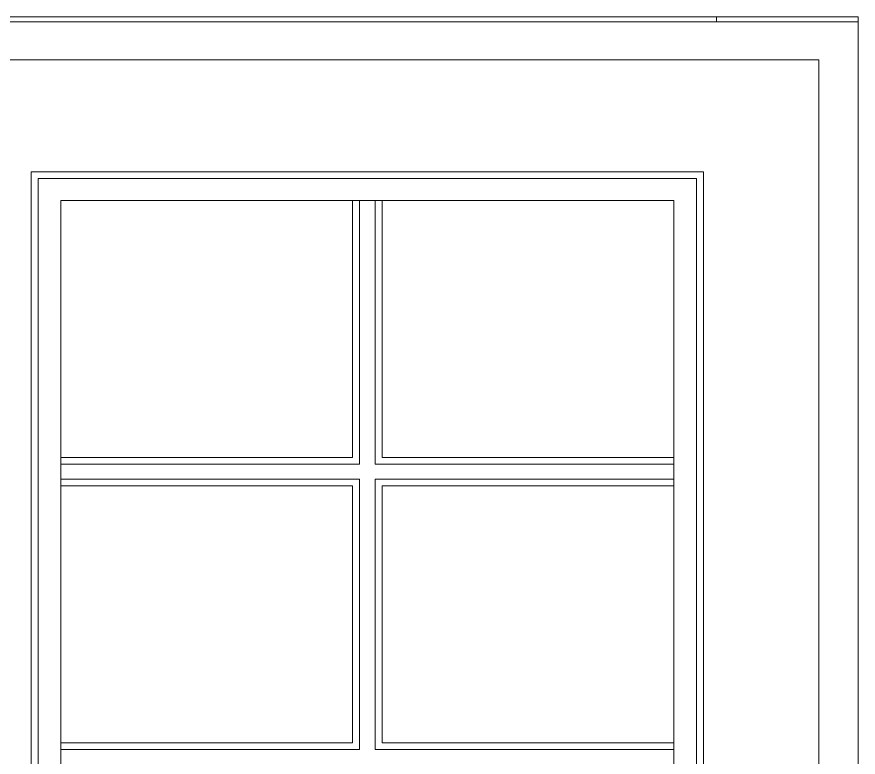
# Model space of a CAD drawing. Header units: inches. Extents: x 136316 to 139491, y -21083 to -17511.
# Drawn here: x 138170.86 to 138201.71, y -19776.36 to -19749.19 of the extents above; entities that cross this region are included whole.
import ezdxf

# ---------------------------------------------------------------- set-up
doc = ezdxf.new("R2010")
doc.units = ezdxf.units.IN
doc.header["$LTSCALE"] = 0.5
doc.header["$MEASUREMENT"] = 0
doc.layers.add('window', color=4, linetype='Continuous', lineweight=13)

msp = doc.modelspace()

# ---------------------------------------------------------------- linework, layer by layer
at = {"layer": 'window'}
for p, q in [((138105.715, -19749.194), (138201.715, -19749.194)), ((138196.523, -19749.379), (138196.523, -19749.194)), ((138201.715, -19797.606), (138201.715, -19749.194)), ((138201.715, -19749.379), (138165.715, -19749.379)), ((138167.161, -19750.776), (138200.268, -19750.776)), ((138200.268, -19797.606), (138200.268, -19750.776)), ((138171.391, -19754.879), (138171.391, -19797.606)), ((138171.391, -19754.879), (138196.038, -19754.879)), ((138196.038, -19794.694), (138196.038, -19754.879)), ((138171.643, -19755.124), (138195.786, -19755.124)), ((138171.643, -19797.606), (138171.643, -19755.124)), ((138195.786, -19755.124), (138195.786, -19797.606)), ((138172.471, -19797.606), (138172.471, -19755.927)), ((138172.471, -19755.927), (138194.958, -19755.927)), ((138183.175, -19755.927), (138183.175, -19765.356)), ((138183.427, -19755.927), (138183.427, -19765.601)), ((138184.003, -19765.601), (138184.003, -19755.927)), ((138184.255, -19755.927), (138184.255, -19765.356)), ((138194.958, -19797.606), (138194.958, -19755.927)), ((138172.471, -19765.356), (138183.175, -19765.356)), ((138184.255, -19765.356), (138194.958, -19765.356)), ((138183.427, -19765.601), (138172.471, -19765.601)), ((138194.958, -19765.601), (138184.003, -19765.601)), ((138172.471, -19766.159), (138183.427, -19766.159)), ((138183.427, -19766.159), (138183.427, -19776.077)), ((138184.003, -19776.077), (138184.003, -19766.159)), ((138184.003, -19766.159), (138194.958, -19766.159)), ((138172.471, -19766.404), (138183.175, -19766.404)), ((138183.175, -19766.404), (138183.175, -19775.833)), ((138184.255, -19766.404), (138184.255, -19775.833)), ((138184.255, -19766.404), (138194.958, -19766.404)), ((138172.471, -19775.833), (138183.175, -19775.833)), ((138184.255, -19775.833), (138194.958, -19775.833)), ((138183.427, -19776.077), (138172.471, -19776.077)), ((138194.958, -19776.077), (138184.003, -19776.077))]:
    msp.add_line(p, q, dxfattribs=at)

doc.saveas('drawing.dxf')
